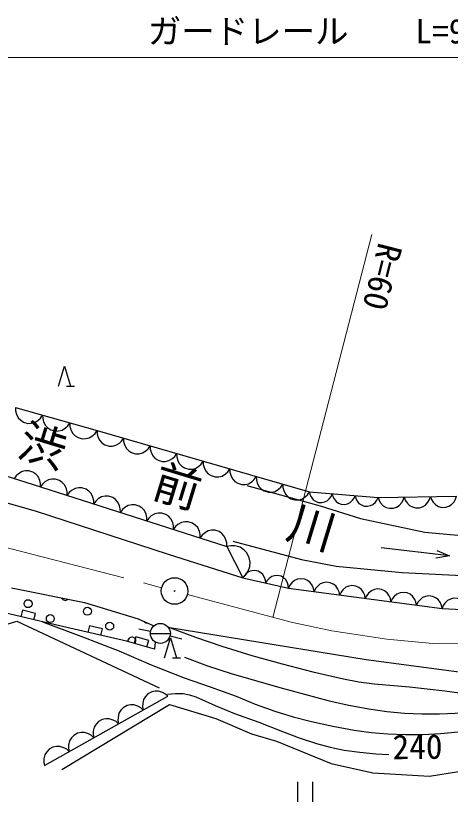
# Model space of a CAD drawing. Units: millimetres, scale not verified. Extents: x -12539 to 627461, y -205619 to 154381.
# Drawn here: x 283780 to 316242, y 50870 to 110224 of the extents above; entities that cross this region are included whole.
import ezdxf
from ezdxf.enums import TextEntityAlignment as Align

# ---------------------------------------------------------------- set-up
doc = ezdxf.new("R2010")
doc.units = ezdxf.units.MM
doc.header["$LTSCALE"] = 1000
doc.linetypes.add('CHAIN', pattern=[18.5, 12, -1.5, 3.5, -1.5])
for name, color, linetype, lineweight in [('M-BGD', 7, 'Continuous', 25), ('M-BMK', 2, 'CHAIN', 13), ('M-BMK-HTXT', 7, 'Continuous', 13), ('M-BMK-SRVR', 3, 'Continuous', 25)]:
    doc.layers.add(name, color=color, linetype=linetype, lineweight=lineweight)
doc.styles.add('ＭＳ ゴシック', font='')
doc.styles.get('ＭＳ ゴシック').set_extended_font_data('MS Gothic')

msp = doc.modelspace()

# ---------------------------------------------------------------- linework, layer by layer
at = {"layer": 'M-BGD'}
for p, q in [((287560, 82541), (288160, 82541)), ((283741, 80954), (289845, 79232)), ((289845, 79232), (305718, 74648)), ((277760, 77506), (285624, 75035)), ((279055, 74990), (285224, 73237)), ((285624, 75035), (299542, 70582)), ((301038, 75140), (306522, 73613)), ((305718, 74648), (310852, 74236)), ((310852, 74236), (316728, 74337)), ((306522, 73613), (309552, 72661)), ((285224, 73237), (295165, 70007)), ((309552, 72661), (314360, 71634)), ((314360, 71634), (320097, 71108)), ((299987, 70958), (305120, 69606)), ((299542, 70582), (300758, 68229)), ((316203, 69871), (311088, 70461)), ((295165, 70007), (300758, 68229)), ((305120, 69606), (307724, 69105)), ((307724, 69105), (312658, 68629)), ((312658, 68629), (318542, 68329)), ((300758, 68229), (304161, 67465)), ((283451, 67473), (288903, 66382)), ((304161, 67465), (315643, 65934)), ((288903, 66382), (292924, 65156)), ((315643, 65934), (323337, 65551)), ((287267, 64588), (282014, 65816)), ((236095, 50870), (283859, 64980)), ((283859, 64980), (294486, 59998)), ((292924, 65156), (294084, 64633)), ((292038, 63497), (287267, 64588)), ((293847, 64223), (292965, 64400)), ((295138, 64547), (309957, 62118)), ((293837, 64076), (295329, 64076)), ((295311, 63896), (296185, 63680)), ((294150, 62907), (292038, 63497)), ((294193, 63426), (294150, 62907)), ((295483, 62244), (296083, 62244)), ((309957, 62118), (317458, 61126)), ((285920, 54209), (295145, 59374)), ((287204, 53896), (295260, 58766)), ((295260, 58766), (298717, 57714)), ((298717, 57714), (301393, 56572)), ((301393, 56572), (303256, 56031)), ((303256, 56031), (307345, 54347)), ((307345, 54347), (310471, 53656)), ((310471, 53656), (314710, 53415)), ((314710, 53415), (316858, 53746)), ((304827, 52994), (304827, 51494)), ((305979, 51494), (305979, 52994))]:
    msp.add_line(p, q, dxfattribs=at)
for points in [[(286957, 82541), (287414, 84037), (287872, 82541)], [(283741, 80954), (283751, 80698), (283817, 80466), (283952, 80186), (284142, 80001), (284359, 79857), (284675, 79768), (284935, 79777), (285193, 79836), (285455, 80004), (285628, 80169), (285775, 80380)], [(285775, 80380), (285786, 80124), (285852, 79892), (285987, 79612), (286176, 79427), (286394, 79283), (286709, 79194), (286970, 79203), (287228, 79262), (287490, 79429), (287663, 79595), (287810, 79806)], [(287810, 79806), (287820, 79550), (287886, 79318), (288022, 79038), (288211, 78853), (288428, 78709), (288744, 78620), (289004, 78629), (289263, 78688), (289524, 78855), (289697, 79021), (289845, 79232)], [(289845, 79232), (289853, 78982), (289916, 78754), (290047, 78480), (290231, 78298), (290442, 78156), (290750, 78067), (291004, 78075), (291257, 78131), (291514, 78293), (291683, 78453), (291829, 78659)], [(291829, 78659), (291837, 78409), (291900, 78181), (292031, 77907), (292215, 77725), (292426, 77583), (292734, 77494), (292989, 77502), (293241, 77558), (293498, 77720), (293668, 77880), (293813, 78086)], [(293813, 78086), (293821, 77836), (293885, 77608), (294015, 77334), (294199, 77152), (294411, 77010), (294718, 76921), (294973, 76928), (295225, 76985), (295482, 77147), (295652, 77307), (295797, 77513)], [(295797, 77513), (295806, 77263), (295869, 77035), (295999, 76761), (296183, 76579), (296395, 76437), (296702, 76348), (296957, 76355), (297210, 76411), (297466, 76574), (297636, 76734), (297781, 76940)], [(297781, 76940), (297790, 76690), (297853, 76462), (297984, 76188), (298167, 76006), (298379, 75864), (298687, 75775), (298941, 75782), (299194, 75838), (299450, 76001), (299620, 76161), (299766, 76367)], [(285624, 75035), (285621, 75284), (285563, 75513), (285440, 75790), (285261, 75976), (285053, 76122), (284748, 76218), (284494, 76216), (284241, 76166), (283981, 76010), (283808, 75854), (283658, 75653)], [(299766, 76367), (299774, 76117), (299837, 75889), (299968, 75615), (300152, 75433), (300363, 75291), (300671, 75202), (300926, 75209), (301178, 75265), (301435, 75428), (301605, 75588), (301750, 75794)], [(287612, 74399), (287611, 74651), (287554, 74883), (287430, 75164), (287249, 75354), (287039, 75503), (286731, 75601), (286474, 75602), (286217, 75552), (285953, 75396), (285777, 75238), (285624, 75035)], [(301750, 75794), (301758, 75544), (301822, 75316), (301952, 75042), (302136, 74860), (302348, 74718), (302655, 74629), (302910, 74636), (303162, 74692), (303419, 74855), (303589, 75015), (303734, 75221)], [(289600, 73763), (289599, 74015), (289542, 74247), (289418, 74528), (289237, 74717), (289028, 74867), (288719, 74965), (288462, 74965), (288205, 74916), (287941, 74759), (287765, 74602), (287612, 74399)], [(303734, 75221), (303743, 74971), (303806, 74743), (303936, 74469), (304120, 74287), (304332, 74145), (304639, 74056), (304894, 74063), (305147, 74119), (305403, 74282), (305573, 74442), (305718, 74648)], [(291589, 73126), (291587, 73379), (291530, 73611), (291406, 73892), (291226, 74081), (291016, 74230), (290708, 74329), (290450, 74329), (290193, 74280), (289929, 74123), (289753, 73966), (289600, 73763)], [(305718, 74648), (305767, 74446), (305856, 74271), (306008, 74069), (306188, 73951), (306384, 73871), (306649, 73850), (306855, 73898), (307052, 73985), (307234, 74160), (307345, 74319), (307430, 74510)], [(307430, 74510), (307478, 74308), (307567, 74133), (307719, 73932), (307899, 73814), (308095, 73733), (308360, 73712), (308566, 73760), (308763, 73848), (308945, 74023), (309057, 74182), (309141, 74373)], [(309141, 74373), (309189, 74171), (309279, 73996), (309430, 73794), (309610, 73676), (309806, 73596), (310072, 73575), (310278, 73623), (310474, 73710), (310656, 73885), (310768, 74044), (310852, 74236)], [(310852, 74236), (310930, 74012), (311050, 73823), (311245, 73611), (311463, 73497), (311694, 73427), (311998, 73432), (312226, 73510), (312440, 73631), (312627, 73850), (312736, 74043), (312811, 74269)], [(312811, 74269), (312888, 74045), (313009, 73856), (313204, 73644), (313421, 73530), (313653, 73461), (313956, 73466), (314185, 73544), (314398, 73665), (314586, 73884), (314695, 74077), (314769, 74303)], [(314769, 74303), (314847, 74079), (314968, 73890), (315162, 73678), (315380, 73564), (315611, 73495), (315915, 73500), (316144, 73577), (316357, 73699), (316544, 73917), (316654, 74110), (316728, 74337)], [(293577, 72490), (293575, 72743), (293518, 72975), (293394, 73256), (293214, 73445), (293004, 73594), (292696, 73693), (292438, 73693), (292182, 73644), (291918, 73487), (291741, 73330), (291589, 73126)], [(295565, 71854), (295564, 72107), (295506, 72339), (295383, 72619), (295202, 72809), (294992, 72958), (294684, 73057), (294427, 73057), (294170, 73007), (293906, 72851), (293730, 72693), (293577, 72490)], [(297553, 71218), (297552, 71470), (297495, 71702), (297371, 71983), (297190, 72172), (296981, 72322), (296672, 72420), (296415, 72420), (296158, 72371), (295894, 72214), (295718, 72057), (295565, 71854)], [(299542, 70582), (299540, 70834), (299483, 71066), (299359, 71347), (299179, 71536), (298969, 71685), (298661, 71784), (298403, 71784), (298146, 71735), (297882, 71578), (297706, 71421), (297553, 71218)], [(300758, 68229), (300983, 68457), (301139, 68717), (301279, 69080), (301287, 69411), (301232, 69734), (301044, 70098), (300812, 70329), (300538, 70515), (300160, 70611), (299861, 70627), (299542, 70582)], [(315243, 70271), (316203, 69871), (315177, 69703)], [(302459, 67847), (302440, 68057), (302375, 68246), (302251, 68470), (302086, 68614), (301901, 68723), (301637, 68782), (301423, 68763), (301213, 68703), (301005, 68553), (300870, 68409), (300758, 68229)], [(304161, 67465), (304141, 67675), (304076, 67864), (303953, 68088), (303788, 68232), (303603, 68341), (303339, 68400), (303125, 68381), (302914, 68321), (302707, 68171), (302571, 68027), (302459, 67847)], [(306075, 67210), (306032, 67440), (305943, 67641), (305784, 67877), (305589, 68020), (305374, 68121), (305077, 68161), (304843, 68119), (304617, 68032), (304402, 67847), (304267, 67675), (304161, 67465)], [(307989, 66955), (307946, 67184), (307856, 67386), (307698, 67622), (307503, 67765), (307287, 67866), (306991, 67906), (306756, 67864), (306530, 67777), (306316, 67592), (306181, 67420), (306075, 67210)], [(309902, 66700), (309860, 66929), (309770, 67131), (309611, 67367), (309416, 67509), (309201, 67611), (308904, 67651), (308670, 67609), (308444, 67522), (308229, 67337), (308094, 67165), (307989, 66955)], [(311816, 66444), (311774, 66674), (311684, 66876), (311525, 67111), (311330, 67254), (311115, 67356), (310818, 67396), (310584, 67354), (310358, 67267), (310143, 67081), (310008, 66909), (309902, 66700)], [(313730, 66189), (313687, 66419), (313597, 66621), (313439, 66856), (313244, 66999), (313028, 67101), (312732, 67140), (312497, 67099), (312271, 67012), (312057, 66826), (311922, 66654), (311816, 66444)], [(315643, 65934), (315601, 66164), (315511, 66366), (315352, 66601), (315157, 66744), (314942, 66846), (314645, 66885), (314411, 66843), (314185, 66757), (313970, 66571), (313836, 66399), (313730, 66189)], [(317567, 65838), (317505, 66063), (317399, 66256), (317222, 66477), (317017, 66603), (316794, 66687), (316496, 66701), (316267, 66641), (316049, 66536), (315851, 66334), (315731, 66151), (315643, 65934)], [(285127, 65088), (285241, 65575), (284268, 65803), (284154, 65316)], [(285780, 64935), (288629, 63881), (291465, 62766), (293892, 61729), (296350, 60745), (298299, 60091), (300238, 59377), (301680, 58789), (303143, 58257), (304500, 57844), (305874, 57489), (307468, 57140), (309073, 56851), (310330, 56680), (311595, 56569), (312895, 56516), (314206, 56524), (315526, 56592), (316849, 56720)], [(290140, 63931), (290251, 64419), (289276, 64641), (289165, 64154)], [(295272, 64525), (297214, 63793), (299186, 63115), (301423, 62437), (303689, 61814), (305974, 61214), (308270, 60673), (309409, 60466), (310556, 60319), (313204, 60083), (315857, 59786), (316933, 59643), (318024, 59560), (319051, 59555), (320079, 59611), (321859, 59825), (323636, 59977), (325545, 59840), (327448, 59763), (328297, 59867), (329154, 60026)], [(293575, 63067), (293710, 63549), (292747, 63818), (292612, 63337)], [(294879, 62244), (295337, 63740), (295794, 62244)], [(296375, 62307), (298107, 61661), (299867, 61070), (303524, 60025), (307203, 59037), (308676, 58707), (310172, 58433), (311500, 58248), (312832, 58124), (314137, 58067), (315443, 58070), (317228, 58149), (319014, 58289), (319892, 58371), (320781, 58457)], [(295145, 59374), (294957, 59547), (294746, 59665), (294452, 59768), (294187, 59765), (293932, 59713), (293646, 59552), (293468, 59362), (293327, 59138), (293260, 58834), (293255, 58595), (293300, 58341)], [(295120, 59539), (295712, 59589), (296294, 59578), (296766, 59490), (297228, 59343), (298670, 58684), (300131, 58083), (301930, 57440), (303708, 56740), (304962, 56269), (306248, 55849), (307273, 55574), (308310, 55358), (309486, 55193), (310682, 55086), (311172, 55052), (311672, 55020)], [(293300, 58341), (293112, 58515), (292901, 58633), (292607, 58735), (292342, 58732), (292087, 58680), (291801, 58520), (291623, 58329), (291482, 58105), (291415, 57801), (291410, 57562), (291455, 57308)], [(291455, 57308), (291267, 57482), (291056, 57600), (290762, 57702), (290497, 57699), (290242, 57647), (289956, 57487), (289777, 57296), (289637, 57072), (289570, 56768), (289565, 56529), (289610, 56275)], [(289610, 56275), (289422, 56449), (289210, 56567), (288917, 56669), (288652, 56666), (288396, 56614), (288110, 56454), (287932, 56263), (287791, 56039), (287725, 55735), (287720, 55496), (287765, 55242)], [(287765, 55242), (287577, 55416), (287365, 55534), (287072, 55636), (286807, 55633), (286551, 55581), (286265, 55421), (286087, 55230), (285946, 55006), (285880, 54702), (285875, 54463), (285920, 54209)]]:
    msp.add_lwpolyline(points, dxfattribs=at)
for centre, radius in [((295647, 67244), 30), ((284694, 66298), 298), ((289130, 65731), 298), ((286355, 65184), 298), ((290791, 64617), 298), ((294583, 64076), 746)]:
    msp.add_circle(centre, radius, dxfattribs=at)
for centre, start, end in [((287469, 66845), 204.02689, 313.35364), ((293566, 65164), 221.13675, 270.40801), ((292452, 63503), 321.29519, 187.46571)]:
    msp.add_arc(centre, 298, start, end, dxfattribs=at)
at = {"layer": 'M-BMK'}
for p, q in [((280237, 71205), (294678, 67493)), ((296613, 66985), (304367, 64907)), ((304367, 64907), (307391, 64264)), ((307391, 64264), (311508, 63653)), ((311508, 63653), (314950, 63331)), ((314950, 63331), (321025, 63235))]:
    msp.add_line(p, q, dxfattribs=at)
at = {"layer": 'M-BMK-HTXT'}
for p, q in [((267034, 107114), (344270, 107114)), ((302999, 65274), (310387, 93897))]:
    msp.add_line(p, q, dxfattribs=at)
at = {"layer": 'M-BMK-SRVR'}
msp.add_circle((295647, 67244), 995, dxfattribs=at)

# ---------------------------------------------------------------- texts
at = {"layer": 'M-BGD', "style": 'ＭＳ ゴシック'}
for s, height, rotation, p in [('R=60', 1833, 255.9, (310373, 93500)), ('渋\u3000\u3000前\u3000\u3000川', 2566, 343.1, (283540, 76641)), ('240', 1833, 0.6, (311950, 54120))]:
    msp.add_text(s, height=height, rotation=rotation, dxfattribs=at).set_placement(p, align=Align.BOTTOM_LEFT)
at = {"layer": 'M-BMK-HTXT', "style": 'ＭＳ ゴシック'}
msp.add_text('ガードレール\u3000\u3000L=94.0', height=1833, dxfattribs=at).set_placement((293644, 107614), align=Align.BOTTOM_LEFT)

doc.saveas('drawing.dxf')
